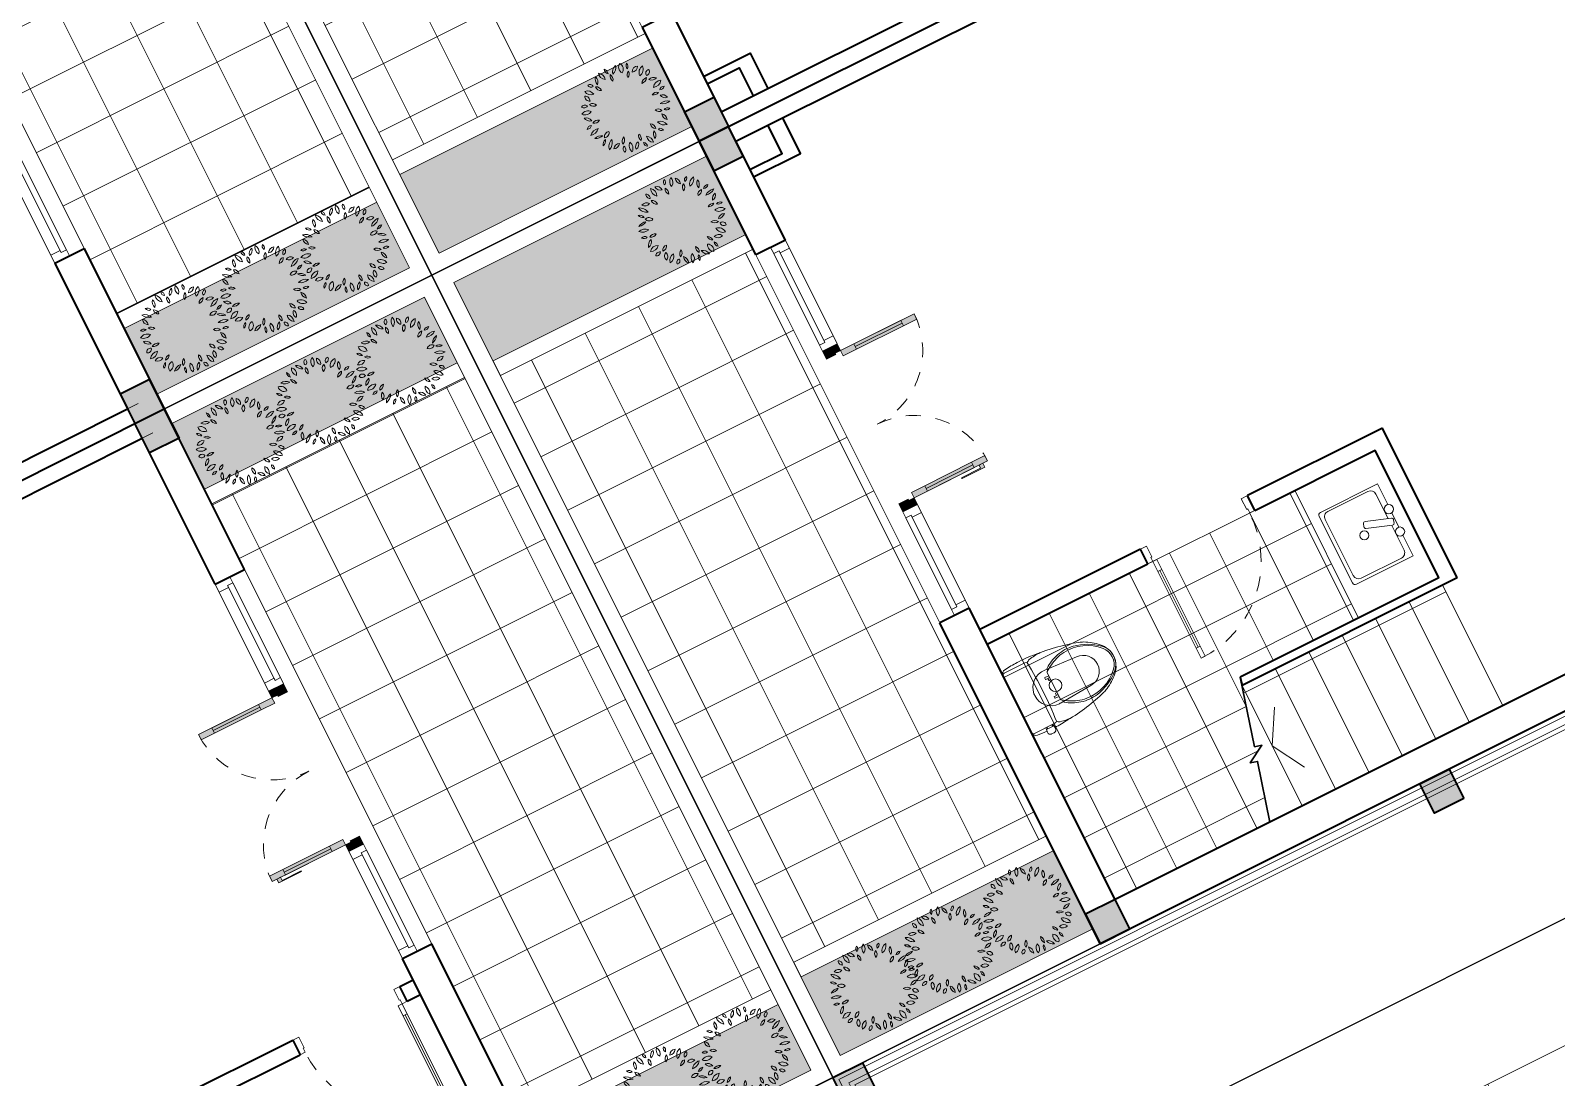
# Model space of a CAD drawing. Header units: millimetres. Extents: x 567980 to 569372, y 2065777 to 2066674.
# Drawn here: x 568880.57 to 568890.78, y 2066349.71 to 2066356.72 of the extents above; entities that cross this region are included whole.
import ezdxf
from ezdxf.xclip import XClip

# ---------------------------------------------------------------- set-up
doc = ezdxf.new("R2010")
doc.units = ezdxf.units.MM
for name, pattern in [('CENTER', [3, 1.5, -0.5, 0.5, -0.5]), ('HIDDEN', [0.75, 0.5, -0.25]), ('HIDDEN2', [0.1875, 0.125, -0.0625])]:
    doc.linetypes.add(name, pattern=pattern)
for name, color, linetype, lineweight in [('A-CAY', 76, 'Continuous', 13), ('A-COT VACH', 2, 'Continuous', 35), ('A-CUA', 25, 'Continuous', 5), ('A-HATCH', 251, 'Continuous', 5), ('A-NET CAT', 214, 'Continuous', 30), ('A-NET THAY', 125, 'Continuous', 18), ('A-NOI THAT', 44, 'Continuous', 9), ('A-TRUC', 250, 'CENTER', 5), ('A-TUONG', 255, 'Continuous', 35), ('boDnv', 54, 'Continuous', 25)]:
    doc.layers.add(name, color=color, linetype=linetype, lineweight=lineweight)
for name, color, linetype in [('ChiaLo', 128, 'CENTER'), ('LoLK', 6, 'Continuous'), ('QH', 7, 'Continuous')]:
    doc.layers.add(name, color=color, linetype=linetype)

# ---------------------------------------------------------------- blocks, each defined once
blk = doc.blocks.new('NEN')
at = {"layer": 'ChiaLo', "ltscale": 5}
for points in [[(196.2286929873517, -37.51924213254824), (148.3875859034015, 58.1347281509079)], [(167.8871308831731, -25.56364891934209), (202.3205440560123, -8.34185873134993)], [(170.5710462371353, -30.92989512812346), (205.0044594099745, -13.70810494013131)]]:
    blk.add_lwpolyline(points, dxfattribs=at)
at = {"layer": 'LoLK'}
for points in [[(202.3205440561287, -8.3418587311171), (199.6366287020501, -2.975612522335723), (183.0907028913498, -11.25101819681004), (185.7746182455448, -16.61726440605707)], [(205.0044594102073, -13.70810494013131), (202.3205440560123, -8.34185873134993), (185.7746182456613, -16.61726440628991), (188.4585335995071, -21.98351061483845)], [(183.0907028915826, -11.2510181972757), (165.2032155290945, -20.19740271032788), (167.8871308834059, -25.56364891934209), (185.7746182456613, -16.61726440628991)], [(185.7746182456613, -16.61726440628991), (167.8871308834059, -25.56364891957492), (170.5710462370189, -30.92989512812346), (188.4585335998563, -21.98351061460562)], [(196.5079029127955, -17.95763758383691), (188.4585335995071, -21.98351061483845), (196.2286929872353, -37.51924213254824), (204.0234439311316, -32.98428268218413)], [(188.4585335995071, -21.98351061507128), (180.409164286335, -26.00938364630565), (188.4339420431061, -42.05420158314519), (196.2286929873517, -37.51924213278107)]]:
    blk.add_lwpolyline(points, close=True, dxfattribs=at)
blk = doc.blocks.new('NEN NO1')
at = {"layer": 'LoLK'}
for points in [[(-19.6354118231684, 38.4999999969732), (-25.6354118231684, 38.49999999743886), (-25.63541182433255, 19.9999999969732), (-19.63541182363406, 19.99999999674037)], [(-13.63541182270274, 38.4999999969732), (-19.63541182293557, 38.4999999969732), (-19.63541182340123, 19.99999999674037), (-13.63541182363406, 19.99999999650754)], [(-13.63541182340123, 28.99999999674037), (-13.63541182363406, 19.99999999650754), (3.735089916503057, 19.99999999604188), (3.165880380198359, 28.99999999580905)], [(-25.63541182363406, 19.9999999969732), (-25.63541182456538, -3.026798367500305e-09), (-19.63541182409972, -3.026798367500305e-09), (-19.63541182340123, 19.99999999674037)], [(-19.63541182340123, 19.99999999674037), (-19.63541182386689, -3.026798367500305e-09), (-13.63541182433255, -3.492459654808044e-09), (-13.63541182363406, 19.9999999969732)], [(-13.63541182340123, 19.99999999650754), (-13.63541182363406, 10.99999999627471), (4.304299452807754, 10.99999999580905), (3.735089916735888, 19.99999999604188)]]:
    blk.add_lwpolyline(points, close=True, dxfattribs=at)
blk = doc.blocks.new('*U400')
at = {"layer": 'A-CUA', "color": 32}
for points in [[(60, -40.0000000000291), (45.00000000005821, -40), (45.00000000005821, -18.40746915910089), (0, -18.40746915910089), (0, -40), (0, -40), (0, -81.59253080412093), (0, -81.59253080412093), (0, -103.1850616265759), (45.00000000005821, -103.1850616265759), (45.00000000005821, -81.59253080412093), (60, -81.59253080412093)], [(30, -81.59253080415003), (59.99999999994179, -81.59253080415003), (60, -40.0000000000291), (29.99999999994179, -40.0000000000291)], [(639.9999976540549, -40.0000000000291), (654.9999976539967, -40), (654.9999976539967, -18.40746915910089), (699.9999976540549, -18.40746915910089), (699.9999976540549, -40), (699.9999976540549, -40), (699.9999976540549, -81.59253080412093), (699.9999976540549, -81.59253080412093), (699.9999976540549, -103.1850616265759), (654.9999976539967, -103.1850616265759), (654.9999976539967, -81.59253080412093), (639.9999976540549, -81.59253080412093)], [(669.9999976540549, -81.59253080415003), (639.9999976541131, -81.59253080415003), (639.9999976540549, -40.0000000000291), (669.9999976541131, -40.0000000000291)]]:
    blk.add_lwpolyline(points, close=True, dxfattribs=at)
at = {"layer": 'A-CUA', "color": 37, "lineweight": -2}
for points in [[(45.00000000005821, -18.40746915910089), (654.9999976539967, -18.40746915910089), (654.9999976539967, -40), (45.00000000005821, -40)], [(45.00000000005821, -81.59253080412093), (654.9999976539967, -81.59253080412093), (654.9999976539967, -103.1850616265759), (45.00000000005821, -103.1850616265759)]]:
    blk.add_lwpolyline(points, close=True, dxfattribs=at)
blk = doc.blocks.new('*U375')
for p, q in [((90.00000000000283, -99.99999999999753), (50.00000000000306, -99.99999999999864)), ((70.00000000000283, -99.99999999999804), (70.000000000026, -916.6666666666671)), ((2043.33333333334, -99.99999999994078), (2083.33333333334, -99.99999999993975)), ((2063.33333333334, -99.99999999994023), (2063.333333333363, -916.6666666666092)), ((90.000000000026, -916.6666666666661), (50.000000000026, -916.6666666666672)), ((2043.333333333364, -916.6666666666094), (2083.333333333363, -916.6666666666085))]:
    blk.add_line(p, q)
for points in [[(-3.275903171773614e-12, 113.0367899566194), (59.99999999999695, 113.0367899566211), (59.99999999999901, 40.00000000000166), (49.99999999999901, 40.00000000000139), (50, 1.412869821137974e-12), (0, 0)], [(50, 1.412869821137974e-12), (90, 2.52042831050403e-12), (90.00000000002882, -1016.666666666667), (50.00000000002905, -1016.666666666668)], [(2083.333333333338, 6.018300336200262e-11), (2043.333333333338, 5.910386658206697e-11), (2043.333333333367, -1016.666666666609), (2083.333333333366, -1016.666666666608)], [(2133.333333333334, 113.0367899566811), (2073.333333333334, 113.0367899566795), (2073.333333333336, 40.00000000005991), (2083.333333333336, 40.00000000006018), (2083.333333333338, 6.018300336200262e-11), (2133.333333333338, 6.156745147371019e-11)]]:
    blk.add_lwpolyline(points, close=True)
at = {"linetype": 'HIDDEN2'}
for centre, radius, start, end in [((49.99999999973099, 4.31796786878278e-10), 1016.666666667347, 270.0000392677531, 1.752157829518597e-12), ((2083.33333333498, 1.833205028855784e-09), 1016.666666668683, 180.0000000000015, 269.9999607322504)]:
    blk.add_arc(centre, radius, start, end, dxfattribs=at)
blk = doc.blocks.new('phào cửa')
at = {"layer": 'A-HATCH'}
h = blk.add_hatch(dxfattribs=at)
h.set_pattern_fill('ANSI31', color=256, scale=250)
h.set_pattern_definition([(45, (-237697.4602021521, 7620.008552273051), (-22.09708691207961, 22.09708691207961), [])])
h.paths.add_polyline_path([(3.222521627321839e-08, 0), (3.222521627321839e-08, 110), (-49.99999996777478, 110), (-49.99999996778206, 5.820766091346741e-11)])
at = {"layer": 'A-TUONG'}
blk.add_lwpolyline([(3.222521627321839e-08, 0), (3.222521627321839e-08, 110), (-49.99999996777478, 110), (-49.99999996778206, 5.820766091346741e-11)], close=True, dxfattribs=at)
blk = doc.blocks.new('CỦA DI SAU')
at = {"layer": 'A-NET THAY'}
blk.add_line((2199.977334673575, -0.08871254039650012), (3799.977334673575, -0.08871254039650012), dxfattribs=at)
for points in [[(2199.977334673575, -0.08871254039650012), (1499.977337019518, -0.08871251711343575), (1499.977337019518, -220.0887124752039), (2199.977334673575, -220.0887124980213)], [(3799.977334673575, -0.08871254039650012), (4499.977332327631, -0.08882865867053624), (4499.977332327631, -220.088828616761), (3799.977334673575, -220.0887124980213)]]:
    blk.add_lwpolyline(points, close=True, dxfattribs=at)
at = {"layer": 'A-CUA', "xscale": -1}
blk.add_blockref('*U400', (2199.977334673575, -49.29244711709862, 1.05544992030015e-06), dxfattribs=at)
at = {"layer": 'A-CUA', "extrusion": (0, 0, -1), "xscale": -0.7500000000000002, "yscale": 0.7500000000000002, "zscale": -0.7500000000000002}
blk.add_blockref('*U375', (-2199.977334673575, -152.4775087437006), dxfattribs=at)
at = {"layer": 'A-CUA'}
blk.add_blockref('*U400', (3799.977334673575, -49.29244711708907), dxfattribs=at)
at = {"layer": 'A-TUONG', "xscale": -1, "rotation": 90}
blk.add_blockref('phào cửa', (1389.977337019576, -0.08859640870150542, 1.05544992030015e-06), dxfattribs=at)
at = {"layer": 'A-TUONG', "rotation": 270}
blk.add_blockref('phào cửa', (4609.977332327573, -0.08859640870150542, 1.05544992030015e-06), dxfattribs=at)
blk = doc.blocks.new('cum dh a3.3.1.6.7')
at = {"layer": 'A-TUONG', "xscale": 0.001, "yscale": 0.001, "zscale": 0.001, "rotation": 359.9999999999999}
blk.add_blockref('CỦA DI SAU', (10.69848850741982, 3.888295032083988e-05, -1.055449920265238e-09), dxfattribs=at)
blk = doc.blocks.new('*U308')
h = blk.add_hatch(color=254)
h.dxf.hatch_style = 1
h.paths.add_polyline_path([(21.73011238398612, 344.5156181119089), (21.73011238398612, 514.1349438079922), (50.00000000000001, 514.1349438079922), (50.00000000000001, 485.8650561920074), (27.38408990719472, 485.8650561920074), (27.38408990719472, 344.5156181119089)])
h = blk.add_hatch(color=253)
h.dxf.hatch_style = 1
h.paths.add_polyline_path([(50.00000000000001, 449.9999999999998), (89.99999999999999, 449.9999999999998), (89.99999999999999, 549.9999999999998), (50.00000000000001, 549.9999999999998)])
h.paths.add_polyline_path([(50, 100), (90, 100), (90, 0), (50, 0)])
h = blk.add_hatch(color=253)
h.dxf.hatch_style = 1
h.paths.add_polyline_path([(1150, 100), (1110, 100), (1110, 0), (1150, 0)])
h.paths.add_polyline_path([(1150, 450), (1110, 450), (1110, 550), (1150, 550)])
h = blk.add_hatch(color=254)
h.dxf.hatch_style = 1
h.paths.add_polyline_path([(50.00000000000001, 449.9999999999998), (89.99999999999999, 449.9999999999998), (90, 100), (50, 100)])
h = blk.add_hatch(color=254)
h.dxf.hatch_style = 1
h.paths.add_polyline_path([(1110, 450), (1150, 450), (1150, 100), (1110, 100)])
h = blk.add_hatch(color=253)
h.dxf.hatch_style = 1
h.paths.add_polyline_path([(0, 0), (50, 0), (50, -40), (60, -40), (60, -110.0000000000004), (0, -110.0000000000004)])
h = blk.add_hatch(color=253)
h.dxf.hatch_style = 1
h.paths.add_polyline_path([(1200, 0), (1150, 0), (1150, -40), (1140, -40), (1140, -110.0000000000004), (1200, -110.0000000000004)])
at = {"linetype": 'Continuous'}
blk.add_line((70, 100), (69.99999999999999, 449.9999999999998), dxfattribs=at)
for p, q in [((89.99999999999999, 449.9999999999998), (90, 100)), ((1110, 450), (1110, 100)), ((1130, 100), (1130, 450))]:
    blk.add_line(p, q)
for points in [[(21.73011238398612, 344.5156181119089), (21.73011238398612, 514.1349438079922), (50.00000000000001, 514.1349438079922), (50.00000000000001, 485.8650561920074), (27.38408990719472, 485.8650561920074), (27.38408990719472, 344.5156181119089)], [(50.00000000000001, 449.9999999999998), (89.99999999999999, 449.9999999999998), (90, 100), (50, 100)], [(1110, 450), (1150, 450), (1150, 100), (1110, 100)], [(0, 0), (50, 0), (50, -40), (60, -40), (60, -110.0000000000004), (0, -110.0000000000004)], [(1200, 0), (1150, 0), (1150, -40), (1140, -40), (1140, -110.0000000000004), (1200, -110.0000000000004)]]:
    blk.add_lwpolyline(points, close=True)
for points in [[(50.00000000000001, 449.9999999999998), (89.99999999999999, 449.9999999999998), (89.99999999999999, 549.9999999999998), (50.00000000000001, 549.9999999999998), (50.00000000000001, 449.9999999999998)], [(1150, 450), (1110, 450), (1110, 550), (1150, 550), (1150, 450)], [(50.00000000000001, 452.9059272893353), (50, 100)], [(1150, 452.9059272893355), (1150, 100)], [(50, 100), (90, 100), (90, 0), (50, 0), (50, 100)], [(1150, 100), (1110, 100), (1110, 0), (1150, 0), (1150, 100)]]:
    blk.add_lwpolyline(points)
at = {"linetype": 'HIDDEN', "ltscale": 30}
for points in [[(599.9999999999999, 0, 0.4142135623730951), (50, 549.9999999999999, 0.4142135623730951)], [(599.9999999999999, 0, -0.4142135623730951), (1150, 550.0000000000003, -0.4142135623730951)]]:
    blk.add_lwpolyline(points, format="xyb", dxfattribs=at)
blk = doc.blocks.new('*U295')
at = {"ltscale": 10}
for p, q in [((800, 0), (0, 0)), ((755, -70), (45, -70)), ((755, -110), (45, -110))]:
    blk.add_line(p, q, dxfattribs=at)
for points in [[(0, -110), (45, -110), (45, -70), (60, -70), (60, 0), (0, 0)], [(800, -110), (755, -110), (755, -70), (740, -70), (740, 0), (800, 0)]]:
    blk.add_lwpolyline(points, close=True, dxfattribs=at)
blk = doc.blocks.new('*U307')
blk.add_line((69.99999999999977, -100.0000000000002), (69.99999999999842, -866.6668357360223))
for points in [[(2.273736754828163e-13, 146.666666692162), (60.00000000000045, 146.6666666921618), (60.00000000000023, 39.99999999999983), (50.00000000000023, 39.99999999999986), (50, -1.13686837721616e-13), (0, 0)], [(1066.666835736022, 146.6666666921603), (1006.666835736022, 146.6666666921606), (1006.666835736022, 39.99999999999834), (1016.666835736022, 39.99999999999832), (1016.666835736022, -1.687216298668624e-12), (1066.666835736022, -1.829324845820643e-12)], [(50, -1.13686837721616e-13), (49.99999999999797, -966.6668357360229), (89.99999999999797, -966.6668357360227), (90, -2.273736754432321e-13)], [(50, -100.0000000000002), (89.99999999999977, -100.0000000000003), (89.99999999999842, -866.6668357360227), (49.99999999999842, -866.6668357360227)]]:
    blk.add_lwpolyline(points, close=True)
at = {"linetype": 'HIDDEN'}
blk.add_arc((50, -1.13686837721616e-13), 966.666835736023, 270, 7.802421844452399e-15, dxfattribs=at)
blk = doc.blocks.new('cot 220')
at = {"layer": 'A-COT VACH'}
h = blk.add_hatch(color=256, dxfattribs=at)
h.dxf.hatch_style = 1
h.paths.add_polyline_path([(110.0000037951395, 109.9999999980937), (-109.9999962048605, 109.9999999980937), (-109.9999962048605, -110.0000000019063), (110.0000037951395, -110.0000000019063)])
blk.add_lwpolyline([(-109.9999962048605, -110.0000000019063), (110.0000037951395, -110.0000000019063), (110.0000037951395, 109.9999999980937), (-109.9999962048605, 109.9999999980937)], close=True, dxfattribs=at)
blk = doc.blocks.new('mb-cay40')
at = {"color": 0, "linetype": 'ByBlock'}
for centre, radius, start, end in [((-554.1702589076594, 555.716446676277), 69.85239999999999, 25.45365099951863, 116.6851969996846), ((-522.4680589076888, 648.1498466762605), 69.85239999999999, 205.4536509995186, 296.6851969996846), ((-426.9131589077006, 693.7752466762759), 54.12369999999999, 146.8150690002197, 244.0193430003837), ((-495.9196589076018, 674.7454466763011), 54.12369999999999, 326.8150690002197, 64.01934300038363), ((-299.5701589075907, 710.3054466762878), 100.1777, 149.4737229998766, 231.7585850006217), ((-447.8704589076224, 682.5084466762783), 100.1777, 329.4737229998766, 51.75858500062168), ((-230.6878589075932, 779.3904466762833), 98.06469999999999, 192.3059549999538, 259.6848969996826), ((-344.058958907699, 662.0099466762913), 98.06469999999999, 12.30595499995376, 79.68489699968265), ((-147.5025589076395, 637.821246676278), 79.6564, 145.524785000142, 220.8327340004014), ((-273.4387589076068, 630.8271466763035), 79.6564, 325.524785000142, 40.83273400040141), ((-136.2343589076481, 736.8957466763095), 62.92479999999998, 125.4093320002077, 202.7100880001333), ((-230.740058907686, 763.8882466762698), 62.92479999999998, 305.4093320002077, 22.71008800013334), ((16.26654109236551, 684.2603466763248), 136.5301, 133.811686000385, 194.307733999988), ((-210.5471589076042, 749.0423466762695), 136.5301, 313.811686000385, 14.30773399998799), ((112.6560410923557, 711.3373466763078), 137.2196, 163.4642290000644, 212.7905639999698), ((48.89724109234521, 562.139746676261), 68.7981, 103.8913859995158, 198.9039470000852), ((-134.2428589076444, 676.0780466762808), 137.2196, 343.4642290000643, 32.79056399996983), ((-32.70725890767062, 606.6362466762985), 68.7981, 283.8913859995158, 18.90394700008519), ((138.3718410924193, 615.5002466762926), 80.63699999999999, 104.100357000399, 168.4650159999594), ((39.71864109238959, 709.8323466762886), 80.63699999999999, 284.100357000399, 348.4650159999595), ((230.3510410923918, 506.037146676299), 141.3623, 100.3005049996434, 160.4476489999013), ((71.86314109229716, 692.4305466762962), 141.3623, 280.3005049996434, 340.4476489999013), ((-653.7485589076532, 502.9852466762604), 44.2471, 163.4933459999228, 274.4697339999847), ((-692.7238589076442, 471.4445466763245), 44.2471, 343.4933459999227, 94.46973399998471), ((-651.1445589076611, 493.6793466763265), 98.14920000000001, 3.318928999847402, 83.19036500059372), ((-541.5223589077068, 596.8183466762894), 98.14920000000001, 183.3189289998474, 263.1903650005937), ((-620.4297589075868, 356.9077466762828), 75.7726, 22.57230600034306, 98.33354300080866), ((-561.4437589076697, 460.9655466763143), 75.7726, 202.5723060003431, 278.3335430008087), ((-390.4405589076341, 597.053746676309), 66.85079999999999, 168.8066020001733, 257.6390980002616), ((-470.3303589076386, 544.7297466762902), 66.85079999999999, 348.8066020001733, 77.63909800026163), ((213.0515410923108, 368.6593466762861), 79.60759999999999, 86.02821900006174, 161.3697619999351), ((143.1294410924311, 473.5071466763002), 79.60759999999999, 266.0282190000617, 341.3697619999351), ((259.9547410923115, 520.9738466762719), 76.85969999999999, 122.5817349996012, 207.1799879998302), ((150.1931410923426, 550.6291466762632), 76.85969999999999, 302.5817349996012, 27.17998799983019), ((299.7197410923836, 426.0202466763112), 53.529, 59.98145400028278, 155.6675900001146), ((277.7252410923538, 494.4245466762877), 53.529, 239.9814540002828, 335.6675900001146), ((-736.4670589076995, 276.7996466763216), 75.60229999999999, 224.257649999822, 288.5926610007619), ((-766.5091589076037, 152.3813466762949), 75.60229999999999, 44.25764999982202, 108.5926610007619), ((-694.8229589076363, 365.1617466763128), 95.9612, 210.9482359996829, 290.5783940005535), ((-743.3930589076772, 225.974346676303), 95.9612, 30.9482359996829, 110.5783940005535), ((-680.1407589076553, 301.4285466763176), 101.6635, 69.72013800080484, 135.6489100005381), ((-717.600058907643, 467.8581466763062), 101.6635, 249.7201380008048, 315.6489100005381), ((242.9923410922929, 141.0472466762949), 78.02799999999999, 58.87476400066763, 131.2135240002623), ((231.9157410923508, 266.539646676305), 78.02799999999999, 238.8747640006676, 311.2135240002623), ((281.8093410923029, 453.3035466762885), 110.2473, 244.7352629998049, 320.5781150000673), ((319.9207410923555, 283.5921466762593), 110.2473, 64.73526299980486, 140.5781150000674), ((359.2284410923021, 242.1056466762602), 79.1061, 90.25287400078554, 173.52208300028), ((280.2783410924312, 330.1357466762784), 79.1061, 270.2528740007856, 353.5220830002799), ((-659.0736589076696, 39.63904667626048), 110.8102, 100.8761589997203, 165.4479130002026), ((-787.2373589075869, 176.3009466762742), 110.8102, 280.8761589997204, 345.4479130002026), ((-689.6452589076944, -39.14615332373069), 87.35799999999999, 54.97446299936808, 151.3792250002424), ((-716.1905589076923, 74.23634667632723), 87.35799999999999, 234.9744629993681, 331.3792250002423), ((-649.4696589076193, 256.585046676264), 83.90719999999999, 240.5094849996896, 309.291989999972), ((-637.6392589076131, 118.6108466762598), 83.90719999999999, 60.50948499968955, 129.291989999972), ((158.9131410923146, -75.04515332368464), 77.31559999999999, 28.80716499994626, 103.9198800002828), ((208.0612410923932, 37.25554667630786), 77.31559999999999, 208.8071649999463, 283.9198800002828), ((313.8222410924209, -58.64165332372795), 90.3688, 71.37116600059133, 141.7535400000561), ((271.7177410924342, 82.93484667628945), 90.3688, 251.3711660005913, 321.7535400000561), ((349.6776410924213, 166.3968466762817), 97.6447, 209.1951970002367, 286.7189010004093), ((292.527541092335, 25.24994667626743), 97.6447, 29.19519700023669, 106.7189010004093), ((344.0384410923289, 142.0358466763282), 53.57989999999999, 28.1981360000389, 112.1917869993301), ((371.0219410923892, 216.9645466762668), 53.57989999999999, 208.1981360000389, 292.1917869993301), ((-674.8470589076169, -123.2118533237299), 70.02329999999999, 71.8192460004174, 140.0817599994504), ((-706.7037589076499, -11.75075332372944), 70.02329999999999, 251.8192460004175, 320.0817599994504), ((-557.1729589076713, -163.3047533236968), 77.98479999999999, 113.475291999382, 203.4559599999777), ((-659.7790589075885, -122.8160533237024), 77.98479999999999, 293.475291999382, 23.45595999997768), ((-551.4629589076503, -83.00365332367801), 74.9971, 87.17243399982254, 157.2364690000009), ((-616.9188589076803, 20.92074667628185), 74.9971, 267.1724339998225, 337.2364690000009), ((-604.7676589076873, -147.1679533237184), 106.605, 271.6327640008068, 352.0267889999677), ((-496.1556589076645, -268.5169533236767), 106.605, 91.63276400080674, 172.0267889999677), ((-341.8780589076923, -220.9033533237016), 95.91319999999999, 122.8873139993626, 186.7253339999508), ((-489.2111589075648, -151.593553323728), 95.91319999999999, 302.8873139993626, 6.725333999950768), ((-132.5331589076959, -236.0941533236837), 75.353, 148.7876610002004, 221.5977110001933), ((-253.3297589076974, -247.0719533237279), 75.353, 328.7876610002005, 41.59771100019329), ((69.87894109232002, -150.8368533236935), 70.3103, 173.6499809998805, 254.6514450005405), ((-18.61045890764217, -210.8629533236744), 70.3103, 353.6499809998805, 74.65144500054049), ((113.3978410923155, -289.9039533237083), 96.71849999999999, 38.69621399990353, 106.2415449999098), ((161.8329410923761, -136.5778533236808), 96.71849999999999, 218.6962139999035, 286.2415449999098), ((132.8601410923875, -212.990753323691), 116.145, 6.548685999897183, 76.89113199944619), ((274.5892410923552, -86.62635332370701), 116.145, 186.5486859998972, 256.8911319994462), ((296.2157410923683, -68.1395533237228), 50.671, 179.2557220000184, 267.628659000778), ((243.4524410924059, -118.1089533236882), 50.671, 359.2557220000184, 87.62865900077804), ((-472.8800589076418, -293.5357533236747), 49.2563, 76.54190599947391, 193.4774260002929), ((-509.3162589076674, -257.1117533236902), 49.2563, 256.541905999474, 13.4774260002929), ((-314.2852589076501, -280.7871533237339), 91.05040000000001, 159.1169869998805, 230.3606240003511), ((-457.4404589076003, -318.4468533237086), 91.05040000000001, 339.1169869998805, 50.36062400035106), ((-220.1570589075855, -348.4649533237389), 108.6658, 122.1169890002436, 201.7275269999994), ((-378.8747589077102, -296.6562533236793), 108.6658, 302.1169890002436, 21.72752699999944), ((-170.4776589077082, -363.9031533237066), 62.5472, 129.7475050000398, 206.070901000292), ((-266.6537589076324, -343.3009533236764), 62.5472, 309.7475050000398, 26.07090100029198), ((-61.47215890765074, -280.976453323703), 84.6027, 185.3195600000323, 260.4189679996705), ((-159.7919589076482, -372.2426533237012), 84.6027, 5.31956000003229, 80.41896799967047), ((99.92604109243257, -278.0229533236925), 148.0051, 165.2071100000012, 218.3217489999558), ((-159.2895589076797, -332.0080533237124), 148.0051, 345.2071100000012, 38.32174899995582), ((110.3971410924278, -276.4030533237237), 64.3426, 156.7754189998254, 231.2879720002375), ((11.02814109236351, -301.2369533236779), 64.3426, 336.7754189998254, 51.28797200023745)]:
    blk.add_arc(centre, radius, start, end, dxfattribs=at)
blk = doc.blocks.new('*U312')
at = {"layer": 'A-CAY', "xscale": 0.0005000000000000001, "yscale": 0.0005000000000000001, "zscale": 0.0005000000000000001, "rotation": 296.5718179110141}
blk.add_blockref('mb-cay40', (-0.04405994703096804, -0.1336660716145052), dxfattribs=at)
blk = doc.blocks.new('*U313')
at = {"layer": 'A-NET THAY', "color": 0, "linetype": 'ByBlock', "lineweight": -2, "transparency": 16777216}
for p in [(0, 0), (0.6000000000000001, 0), (1.2, 0)]:
    blk.add_blockref('*U312', p, dxfattribs=at)
blk = doc.blocks.new('*U314')
at = {"layer": 'A-CAY', "xscale": 0.0005, "yscale": 0.0005, "zscale": 0.0005, "rotation": 296.5718179110141}
blk.add_blockref('mb-cay40', (-0.04405994703096804, -0.1336660716145052), dxfattribs=at)
blk = doc.blocks.new('*U315')
at = {"layer": 'A-NET THAY', "color": 0, "linetype": 'ByBlock', "lineweight": -2, "transparency": 16777216}
for p in [(0, 0), (0.6, 0), (1.2, 0)]:
    blk.add_blockref('*U314', p, dxfattribs=at)
blk = doc.blocks.new('MBT1 A1')
at = {"layer": 'A-HATCH', "true_color": 0x46cb3a}
h = blk.add_hatch(dxfattribs=at)
h.set_pattern_fill('CROSS', color=95, scale=0.2, angle=-63.42818208898591, double=1)
h.set_pattern_definition([(296.5718179110141, (-410.517067708075, -66.48982095555402), (0.06708467969339164, -0.02235275711036666), [0.02500000000000001, -0.07500000000000001]), (26.57181791101408, (-410.5226558973081, -66.50659212516621), (0.02235275711036666, 0.06708467969339163), [0.02499999999999999, -0.07499999999999993])])
h.paths.add_polyline_path([(0.6000000000931323, -0.1099999998696148), (0.1099999998696148, -0.1099999996367842), (0.1099999998696148, -1.999999999767169), (0.220000000204891, -1.999999999767169), (0.6000000000931323, -1.999999999767169)])
h.paths.add_polyline_path([(5.889999999897555, -0.1099999996367842), (5.399999999906868, -0.1099999996367842), (5.400000000139698, -1.999999999767169), (5.889999999897555, -1.999999999767169)])
at = {"layer": 'A-HATCH'}
h = blk.add_hatch(dxfattribs=at)
h.set_pattern_fill('SQRTMPLT', color=256, scale=0.4000000000000001, pattern_type=2)
h.set_pattern_definition([(6.232856619229086e-15, (-410.517067708075, -66.48982095555402), (-2.775557561562891e-17, 0.4), []), (90, (-410.517067708075, -66.48982095555402), (-0.4, 0), [])])
h.paths.add_polyline_path([(4.800000000046566, -1.999999999767169), (5.290000000037253, -1.999999999767169), (5.289999999804422, -0.1099999996367842), (0.7100000001955777, -0.1099999996367842), (0.7099999999627471, -1.999999999767169), (1.999999999767169, -1.999999999767169)])
at = {"layer": 'A-NET THAY', "ltscale": 100}
for p, q in [((1.999999999767169, -1.999999999767169), (4.800000000046566, -1.999999999767169)), ((1.729999999981374, -2.319997596321627), (1.839999999850988, -2.319997469661757)), ((1.729999999981374, -3.119997596135363), (1.840000000083819, -3.119997469475493))]:
    blk.add_line(p, q, dxfattribs=at)
at = {"layer": 'A-NET THAY'}
for points in [[(0, -2), (0, 0), (6, 0), (6, -1.999999999767169)], [(0.1099999998696148, -1.999999999767169), (0.1099999998696148, -0.1099999996367842), (5.889999999897555, -0.1099999996367842), (5.889999999897555, -1.999999999767169)], [(0.6000000000931323, -1.999999999767169), (0.6000000000931323, -0.1099999998696148)], [(0.7099999999627471, -1.999999999767169), (0.7100000001955777, -0.1099999996367842)], [(5.289999999804422, -0.1099999996367842), (5.290000000037253, -1.999999999767169)], [(5.399999999906868, -0.1099999996367842), (5.400000000139698, -1.999999999767169)]]:
    blk.add_lwpolyline(points, dxfattribs=at)
at = {"layer": 'A-TRUC', "ltscale": 0.5}
blk.add_line((5.890000000363216, -16.8899959998671), (5.890000000130385, -2.109995999606326), dxfattribs=at)
at = {"layer": 'A-TUONG'}
for p, q in [((0, -2), (1.999999999767169, -1.999999999767169)), ((2, -2.219996893079951), (1.999999999767169, -1.999999999767169)), ((4.800000000046566, -2.219995999708772), (4.800000000046566, -1.999999999767169)), ((4.800000000046566, -1.999999999767169), (6.000000000232831, -1.999999999767169)), ((6.000000000232831, -17.10999599960633), (6.000000000232831, -1.999999999767169)), ((0.1099999998696148, -2.2199979305733), (2, -2.2199979305733)), ((1.729999999981374, -2.319997596321627), (1.729999999981374, -2.219997469335794)), ((1.839999999850988, -2.319997469661757), (1.840000000083819, -2.219997469568625)), ((4.800000000046566, -2.219995999708772), (5.890000000130385, -2.219995999941602)), ((5.890000000130385, -12.27999599976465), (5.890000000130385, -2.219995999941602)), ((1.729999999981374, -2.319997596321627), (1.839999999850988, -2.319997596321627)), ((1.840000000083819, -3.119997469475493), (1.729999999981374, -3.119997596135363)), ((1.729999999981374, -3.819999999599531), (1.729999999981374, -3.119997596135363)), ((1.839999999850988, -4.029999999795109), (1.840000000083819, -3.119997469475493))]:
    blk.add_line(p, q, dxfattribs=at)
at = {"layer": 'A-TUONG', "ltscale": 100}
blk.add_line((4.800000000046566, -2.219995999708772), (5.890000000130385, -2.219995999941602), dxfattribs=at)
at = {"layer": 'A-COT VACH', "xscale": 0.001, "yscale": 0.001, "zscale": 0.001}
blk.add_blockref('cot 220', (5.889999996405095, -2.109999999869615), dxfattribs=at)
at = {"layer": 'A-CUA', "yscale": 0.0009999999999999998, "rotation": 180}
for name, p, xscale, zscale in [('*U295', (2, -2.219995999941602), -0.0009999999999999998, 0.001), ('*U308', (2.800000000046566, -2.219995999941602), -0.0009999999999999998, 0.001), ('*U295', (4.800000000046566, -2.219995999708772), 0.0009999999999999998, 0.0009999999999999998)]:
    blk.add_blockref(name, p, dxfattribs=dict(at, xscale=xscale, zscale=zscale))
at = {"layer": 'A-CUA', "extrusion": (0, 0, -1), "xscale": -0.0007500000000000047, "yscale": 0.0007500000000000047, "zscale": -0.0007500000000000047, "rotation": 90}
blk.add_blockref('*U307', (-1.729999999981374, -2.319997469661757), dxfattribs=at)
at = {"layer": 'A-NET THAY', "rotation": 90}
blk.add_blockref('*U313', (0.4189999999944121, -1.639999999664724), dxfattribs=at)
at = {"layer": 'A-NET THAY', "extrusion": (0, 0, -1), "zscale": -1, "rotation": 90}
blk.add_blockref('*U315', (-5.581000000005588, -1.639999999897555), dxfattribs=at)
blk = doc.blocks.new('*U321')
at = {"ltscale": 10}
for p, q in [((774.9999097874388, 0), (0, 0)), ((729.9999097874388, -70), (45, -70)), ((729.9999097874388, -110), (45, -110))]:
    blk.add_line(p, q, dxfattribs=at)
for points in [[(0, -110), (45, -110), (45, -70), (60, -70), (60, 0), (0, 0)], [(774.9999097874388, -110), (729.9999097874388, -110), (729.9999097874388, -70), (714.9999097874388, -70), (714.9999097874388, 0), (774.9999097874388, 0)]]:
    blk.add_lwpolyline(points, close=True, dxfattribs=at)
blk = doc.blocks.new('*U322')
blk.add_line((100.0000000000004, 69.99999999999943), (866.6666666666355, 69.99999999999535))
for points in [[(-146.6666666921566, 1066.666666666636), (-146.666666692157, 1006.666666666636), (-39.99999999999478, 1006.666666666635), (-39.99999999999472, 1016.666666666635), (5.292628172818928e-12, 1016.666666666635), (5.622344881402342e-12, 1066.666666666635)], [(-146.666666692162, 7.4843834842455e-13), (-146.6666666921616, 60.00000000000099), (-39.99999999999962, 60.00000000000038), (-39.99999999999968, 50.00000000000038), (3.012949991530085e-13, 50.00000000000001), (0, 0)], [(3.012949991530085e-13, 50.00000000000001), (966.6666666666358, 49.99999999999454), (966.6666666666356, 89.99999999999454), (5.423309984754156e-13, 90.00000000000001)], [(100.0000000000004, 49.99999999999966), (100.0000000000006, 89.99999999999943), (866.6666666666359, 89.99999999999535), (866.6666666666358, 49.99999999999535)]]:
    blk.add_lwpolyline(points, close=True)
at = {"linetype": 'HIDDEN'}
blk.add_arc((3.012949991530085e-13, 50.00000000000001), 966.6666666666358, 359.9999999999997, 89.9999999999995, dxfattribs=at)
blk = doc.blocks.new('A$C141617FA')
at = {"layer": 'A-NOI THAT'}
for p, q in [((0.3436238813592354, 445.1533057558991), (153.6401399989845, 445.1533057558991)), ((214.3949251442391, 445.1533057558991), (321.8279239255353, 445.1533057558991))]:
    blk.add_line(p, q, dxfattribs=at)
for points in [[(382.5827090707317, 445.1533057558991), (537.2782512389531, 445.1533057558991), (537.2782512389531, 20.00004873328726, -0.4142135623730951), (517.2782512389531, 4.873328725807369e-05), (19.99995820442564, 4.873328725807369e-05, -0.4142135623730951), (-4.179557436145842e-05, 20.00004873328726), (-4.179557436145842e-05, 444.5482204991276)], [(297.3131805503799, 406.7982078327041), (481.0901461779431, 406.7982078327041, -0.4142135623730951), (521.0901461779431, 366.7982078327041), (521.0901461779431, 66.79820783270407, -0.4142135623730951), (481.0901461779431, 26.79820783270407), (61.0901461779431, 26.79820783270407, -0.4142135623730951), (21.0901461779431, 66.79820783270407), (21.0901461779431, 366.7982078327041, -0.4142135623730958), (61.0901461779431, 406.7982078327041), (245.7590732288954, 406.7982078327041)]]:
    blk.add_lwpolyline(points, format="xyb", dxfattribs=at)
blk.add_lwpolyline([(274.4843869222386, 435.436604180024), (252.9833077539515, 427.8508547378879, 0.4142135623731093), (245.6594500033825, 412.5419975745026), (305.0652254005254, 244.1620254161535, 0.4142135623730805), (320.3740825639397, 236.8381676655263), (341.8751617322268, 244.4239171076915, 0.4142135623730951), (349.1990194827958, 259.7327742710768), (289.7932440855948, 428.1127464294259, 0.4142135623730947)], format="xyb", close=True, dxfattribs=at)
for centre, radius in [((184.0175325716118, 438.0361419607943), 31.2), ((352.2053164981626, 438.0361419607943), 31.2), ((268.1262690138246, 213.7365723466792), 30.02017942326098)]:
    blk.add_circle(centre, radius, dxfattribs=at)
blk = doc.blocks.new('xi')
for p, q in [((31751.29010672538, -119432.4544668607), (31751.29010672538, -119585.9954824876)), ((31976.6716985204, -119417.7680248041), (31762.50733762837, -119417.7680248041)), ((31976.6716985204, -119417.7680248041), (32190.83605941475, -119417.7680248041)), ((32202.04984522282, -119432.4544668617), (32202.04984522282, -119585.9954824876)), ((32233.53801796536, -119513.2454011077), (32202.04984522282, -119517.2796079209)), ((32214.87593571746, -119525.5375018017), (32202.04984522282, -119525.5375018017)), ((32214.87593571746, -119515.6362973759), (32214.87593571746, -119571.0988896061)), ((32256.41345199288, -119534.1399052292), (32256.41345199288, -119552.59528175)), ((32214.87593571746, -119563.2165111341), (32202.04984522282, -119563.2165111341)), ((32233.53801796536, -119573.4897858715), (32202.04984522282, -119569.4555790583)), ((31854.92202404278, -119683.8534197696), (31870.03221284456, -119913.9651276702)), ((31857.59886323565, -119699.6112865228), (31866.81449366125, -119699.6112865228)), ((31878.56571436251, -119690.6092520198), (32074.77423758336, -119690.6092520198)), ((31899.67036931167, -119662.6109610032), (31899.67036931167, -119690.6092520198)), ((31901.67196978905, -119660.6093605254), (31911.67308198611, -119660.6093605254)), ((31913.67123736624, -119662.6109610032), (31913.67123736624, -119690.6092520198)), ((31913.67123736624, -119677.610906749), (31926.67302773191, -119677.610906749)), ((31928.67118311438, -119679.6125072259), (31928.67118311438, -119690.6092520198)), ((32024.67221392874, -119679.6125072259), (32024.67221392874, -119690.6092520198)), ((32039.67215967688, -119677.610906749), (32026.67036931121, -119677.610906749)), ((32039.67215967688, -119662.6109610032), (32039.67215967688, -119690.6092520198)), ((32051.67142725407, -119660.6093605254), (32041.67031505701, -119660.6093605254)), ((32053.66958263653, -119662.6109610032), (32053.66958263653, -119690.6092520198)), ((32098.41792790542, -119683.8534197696), (32083.30773910365, -119913.9651276702)), ((32095.74453380748, -119699.6112865228), (32086.52890338187, -119699.6112865228))]:
    blk.add_line(p, q)
blk.add_circle((31976.67169852063, -119702.7669939883), 42.49869791666666)
for points in [[(31732.13193072469, -119446.7378327483), (31733.36872000524, -119430.7388093108), (31746.46697304302, -119418.2434479827), (31762.50733762883, -119417.7680248031)], [(31751.29010672585, -119432.4544668617), (31751.29010672585, -119424.344712087), (31757.86679400594, -119417.7680248031), (31765.97999387697, -119417.7680248031)], [(32187.36340316475, -119417.7680248031), (32195.47315793947, -119417.7680248031), (32202.04984522329, -119424.344712087), (32202.04984522329, -119432.4544668617)], [(32190.83605941475, -119417.7680248031), (32206.87642400057, -119418.2434479827), (32219.97467703835, -119430.7388093108), (32221.20802122072, -119446.7378327483)], [(31726.32349973635, -119541.064547156), (31726.46819374614, -119509.5384783642), (31728.40778250524, -119478.0434154281), (31732.13193072469, -119446.7378327483)], [(32221.20802122072, -119446.7378327483), (32223.87452512883, -119469.130953406), (32225.62463363537, -119491.6205367418), (32226.45834674218, -119514.1514612185)], [(31732.31796588466, -119672.5741771506), (31726.71968571746, -119628.9764937731), (31724.71464014516, -119584.9895146051), (31726.32349973635, -119541.064547156)], [(31735.49778901503, -119708.6581072705), (31735.09471284502, -119679.4747034097), (31738.06783025057, -119650.3395308824), (31744.35512951107, -119621.8382559242)], [(31744.35168441475, -119621.8348108279), (31747.29379596093, -119613.8387442054), (31752.0376924453, -119606.6281593526), (31758.21474865169, -119600.7577166455)], [(31758.21474865169, -119600.7611617418), (31753.94283024871, -119597.023233139), (31751.43135564119, -119591.6695547523), (31751.29010672585, -119585.9954824867)], [(31976.67169852086, -119610.5934642563), (31903.75969765426, -119609.8906647796), (31830.89592812301, -119606.6109338785), (31758.21474865169, -119600.7611617418)], [(32195.1286483919, -119600.7611617418), (32122.44746892058, -119606.6109338785), (32049.58369938933, -119609.8906647796), (31976.67169852086, -119610.5934642563)], [(32202.04984522329, -119585.9954824867), (32201.91204140239, -119591.6695547523), (32199.40056679488, -119597.023233139), (32195.1286483919, -119600.7611617418)], [(32195.1286483919, -119600.7577166455), (32201.30570459829, -119606.6281593526), (32206.04960108266, -119613.8387442054), (32208.99171262883, -119621.8348108279)], [(32208.98826753066, -119621.8382559242), (32215.27556679302, -119650.3395308824), (32218.24523910225, -119679.4747034097), (32217.84216293224, -119708.6581072705)], [(32227.55388710738, -119572.7249746742), (32227.45742443294, -119606.1113950284), (32225.27667898961, -119639.4599193344), (32221.02543115892, -119672.5741771506)], [(31789.96130355724, -119970.9194462458), (31759.1862655794, -119874.0571415583), (31739.83860932753, -119773.9288863512), (31732.31796588466, -119672.5741771506)], [(31801.25777165496, -119805.3929434242), (31810.30803749614, -119768.5304217236), (31826.76181353905, -119733.8968768017), (31849.61313189843, -119703.5903718108)], [(31819.54778359176, -119787.936644596), (31831.71241575197, -119754.3814145634), (31848.93789318294, -119722.8829065347), (31870.6247692676, -119694.533215777)], [(31849.61313189843, -119703.5903718108), (31851.50448931844, -119701.0857873904), (31854.46038124801, -119699.6112865219), (31857.59886323565, -119699.6112865219)], [(31870.6247692676, -119694.533215777), (31872.51612668947, -119692.0630823122), (31875.45479314119, -119690.6092520179), (31878.56571436205, -119690.6092520179)], [(31899.67036931121, -119662.6109610023), (31899.67036931121, -119661.5050853537), (31900.56609413677, -119660.6093605245), (31901.67196978905, -119660.6093605245)], [(31911.67308198565, -119660.6093605245), (31912.77551254162, -119660.6093605245), (31913.67123736531, -119661.5050853537), (31913.67123736531, -119662.6109610023)], [(31926.67302773238, -119677.6109067472), (31927.77545828649, -119677.6109067472), (31928.67118311391, -119678.5066315765), (31928.67118311391, -119679.612507225)], [(32024.67221392781, -119679.612507225), (32024.67221392781, -119678.5066315765), (32025.56449366079, -119677.6109067472), (32026.67036931121, -119677.6109067472)], [(32039.67215967641, -119662.6109610023), (32039.67215967641, -119661.5050853537), (32040.56443940752, -119660.6093605245), (32041.67031505794, -119660.6093605245)], [(32051.67142725454, -119660.6093605245), (32052.77385780864, -119660.6093605245), (32053.66958263607, -119661.5050853537), (32053.66958263607, -119662.6109610023)], [(32074.77423758336, -119690.6092520179), (32077.88860390239, -119690.6092520179), (32080.82382525966, -119692.0630823122), (32082.71518267968, -119694.533215777)], [(32082.71518267968, -119694.533215777), (32104.40550386065, -119722.8829065347), (32121.63098128975, -119754.3814145634), (32133.79216835738, -119787.936644596)], [(32095.74453380794, -119699.6112865219), (32098.88301579558, -119699.6112865219), (32101.83890772329, -119701.0857873904), (32103.72682005071, -119703.5903718108)], [(32103.72682005071, -119703.5903718108), (32126.58158350454, -119733.8968768017), (32143.03191444927, -119768.5304217236), (32152.08562538863, -119805.3929434242)], [(32221.02543115892, -119672.5741771506), (32213.50134261974, -119773.9288863512), (32194.15713146419, -119874.0571415583), (32163.37864839003, -119970.9194462458)], [(31796.58966727272, -119926.1366500231), (31788.71417898961, -119886.0736346142), (31790.31270329744, -119844.7255985895), (31801.25777165496, -119805.3929434242)], [(31804.89579248891, -119850.8923195088), (31807.03519678579, -119829.3639178174), (31811.96168333196, -119808.2006962458), (31819.54778359176, -119787.936644596)], [(32133.79216835738, -119787.936644596), (32141.38171371163, -119808.2006962458), (32146.3082002578, -119829.3639178174), (32148.44415945836, -119850.8923195088)], [(32152.08562538863, -119805.3929434242), (32163.02724865169, -119844.7255985895), (32164.62577295766, -119886.0736346142), (32156.75372977086, -119926.1366500231)], [(31898.86766206377, -120097.295883962), (31830.53419309572, -120034.5124638239), (31795.72150320836, -119943.2381040165), (31804.89579248891, -119850.8923195088)], [(31882.28641748705, -120097.5852719815), (31838.75419092641, -120049.2299117418), (31809.13670503066, -119989.9811595688), (31796.58966727272, -119926.1366500231)], [(31976.67169852086, -120017.7658546651), (31918.87677664772, -120017.7658546651), (31871.58939600267, -119971.739378971), (31870.03221284502, -119913.9651276702)], [(32083.30773910412, -119913.9651276702), (32081.75055594274, -119971.739378971), (32034.46662039586, -120017.7658546651), (31976.67169852086, -120017.7658546651)], [(32148.44415945836, -119850.8923195088), (32157.62189383522, -119943.2381040165), (32122.80920394787, -120034.5124638239), (32054.47573497982, -120097.295883962)], [(32156.75372977086, -119926.1366500231), (32144.20669201107, -119989.9811595688), (32114.58920611531, -120049.2299117418), (32071.05353445836, -120097.5852719815)], [(31802.53245698565, -120001.4739981117), (31797.50606267058, -119991.655475975), (31793.30304617897, -119981.4338776702), (31789.96130355724, -119970.9194462458)], [(31868.08917898961, -120091.2566315765), (31841.64462603905, -120064.9671079228), (31819.52022282683, -120034.6674931208), (31802.53245698565, -120001.4739981117)], [(32150.80749496163, -120001.4739981117), (32133.81972912044, -120034.6674931208), (32111.69532590822, -120064.9671079228), (32085.25077295766, -120091.2566315765)], [(32163.37864839003, -119970.9194462458), (32160.04035086461, -119981.4338776702), (32155.83388927669, -119991.655475975), (32150.80749496163, -120001.4739981117)], [(31976.67169852086, -120137.7688657353), (31935.64061128066, -120137.7688657353), (31896.39752860085, -120120.9602448577), (31868.08917898961, -120091.2566315765)], [(32054.47573497982, -120097.295883962), (32010.47842052669, -120137.7171893017), (31942.86153142244, -120137.7171893017), (31898.86766206377, -120097.295883962)], [(32085.25077295766, -120091.2566315765), (32056.94242334829, -120120.9602448577), (32017.70278576107, -120137.7688657353), (31976.67169852086, -120137.7688657353)]]:
    blk.add_open_spline(points, degree=3)
for points in [[(32233.53801796489, -119513.2454011077), (32245.36158567385, -119512.4599193344), (32255.58662907869, -119521.4068323122), (32256.37211084642, -119533.2304000231), (32256.39278142058, -119533.5335684242), (32256.40656180397, -119533.836736829), (32256.41345199288, -119534.1399052301)], [(31854.92202404232, -119683.8534197705), (31847.42205116988, -119616.6154911676), (31895.84631332287, -119556.0231517563), (31963.08768702016, -119548.5231788838), (31967.59731701107, -119548.0201949449), (31972.13106267058, -119547.7687029736), (31976.67169852086, -119547.7687029736)], [(31976.67169852086, -119547.7687029736), (32044.32648367897, -119547.7687029736), (32099.17584891335, -119602.6146231117), (32099.17584891335, -119670.2728533642), (32099.17584891335, -119674.8100441219), (32098.92091184758, -119679.3437897796), (32098.41792790496, -119683.8534197705)], [(32256.41345199288, -119552.5952817509), (32256.12750906774, -119564.4429651285), (32246.29520654955, -119573.8170699449), (32234.44752317385, -119573.5311270179), (32234.14435477086, -119573.524236829), (32233.84118636974, -119573.5104564475), (32233.53801796489, -119573.4897858696)], [(32071.05353445836, -120097.5852719815), (32024.12444374614, -120149.7130117835), (31943.82271306307, -120153.9263635622), (31891.69497326107, -120106.9938277574), (31888.39801688024, -120104.0241554463), (31885.25608979628, -120100.8856734606), (31882.28641748705, -120097.5852719815)]]:
    blk.add_open_spline(points, degree=3, knots=[0, 0, 0, 0, 1, 1, 1, 2, 2, 2, 2])
blk = doc.blocks.new('MBT1 A18N')
at = {"layer": 'A-HATCH'}
h = blk.add_hatch(dxfattribs=at)
h.set_pattern_fill('SQRTMPLT', color=256, scale=0.3, angle=180, pattern_type=2)
h.set_pattern_definition([(180, (410.5170677076094, -41.46174633945338), (0, -0.2999999999999999), []), (270, (410.5170677076094, -41.46174633945338), (0.2999999999999999, -2.775557561562891e-17), [])])
h.paths.add_polyline_path([(-1.175000000279397, 4.520000000251457), (-2.130000000121072, 4.520000000018626), (-2.130000000353903, 3.420000000158325), (-2.130000000121072, 2.21999999997206), (-1.230000000447035, 2.21999999997206), (-0.220000000204891, 2.21999999997206), (-0.2200000006705523, 3.378845726838335), (-0.6202763665933162, 3.486099455971271), (-0.6332173189148307, 3.437803165055811), (-0.7039279970340431, 3.56027765199542), (-0.7168689493555576, 3.5119813606143), (-1.175000000279397, 3.634737205458805)])
at = {"layer": 'A-HATCH', "true_color": 0x46cb3a}
h = blk.add_hatch(dxfattribs=at)
h.set_pattern_fill('CROSS', color=95, scale=0.2, angle=180, double=1)
h.set_pattern_definition([(180, (4959.282499999274, -137.7914999998175), (-0.05000000000000001, -0.05), [0.02499999999999999, -0.07499999999999998]), (270, (4959.269999999553, -137.778999999864), (0.05, -0.05000000000000002), [0.025, -0.07500000000000001])])
h.paths.add_polyline_path([(-0.6969136407133192, 0.1100000001024455), (-0.1100000005681068, 0.1100000001024455), (-0.1100000005681068, 2.000000000232831), (-0.6969136411789805, 2.000000000465661)])
h.paths.add_polyline_path([(-5.890025578439236, 0.1099999996367842), (-5.303111937828362, 0.1099999996367842), (-5.303111937828362, 1.009999999543652), (-5.303111937828362, 2.000000000232831), (-5.890465096337721, 2)])
at = {"layer": 'A-HATCH', "ltscale": 100}
h = blk.add_hatch(dxfattribs=at)
h.set_pattern_fill('_USER', color=251, scale=0.4000000000000001, angle=180, double=1, pattern_type=0)
h.set_pattern_definition([(180, (4964475.611936973, -139791.5000000393), (-2.775557561562891e-17, -0.4), []), (270, (4964475.611936973, -139791.5000000393), (0.4000000000000001, -5.551115123125783e-17), [])])
h.paths.add_polyline_path([(-5.193111937493086, 2.000077642733231), (-5.193111937493086, 0.1099999996367842), (-0.8069136410485953, 0.1100000001024455), (-0.806913641281426, 2.000000000232831), (-1.406913640908897, 2.000048018060625), (-2.700144892791286, 2.000048018060625)])
at = {"layer": 'A-NET CAT'}
blk.add_lwpolyline([(-1.175000000279397, 3.634737205458805), (-0.7168689493555576, 3.5119813606143), (-0.7039279970340431, 3.56027765199542), (-0.6332173189148307, 3.437803165055811), (-0.6202763665933162, 3.486099455971271), (-0.2201106760185212, 3.378875382477418)], dxfattribs=at)
at = {"layer": 'A-NET THAY'}
for p, q in [((-1.120000000111759, 5.119999999878928), (-0.2200000004377216, 5.119999999878928)), ((-1.120000000111759, 4.869999999878928), (-0.2200000004377216, 4.869999999878928)), ((-1.120000000344589, 4.619999999878928), (-0.220000000204891, 4.619999999878928)), ((-1.120000000111759, 4.369999999878928), (-0.220000000204891, 4.369999999878928)), ((-2.130000000586733, 4.21999999997206), (-2.130000000353903, 3.420000000158325)), ((-1.120000000111759, 4.120000000111759), (-0.2200000004377216, 4.119999999878928)), ((-1.120000000111759, 3.869999999878928), (-0.220000000204891, 3.869999999878928)), ((-1.120000000111759, 3.619999999878928), (-0.220000000204891, 3.620000000111759)), ((-6.000000001164153, 2.000000000232831), (-6.000000000931323, 2.328306436538696e-10)), ((-5.890000000596046, 2.000000000232831), (-5.890000000596046, 0.1099999998696148)), ((-2.40000000060536, 2.000000000232831), (-5.150000000372529, 2.000000000232831)), ((-0.1100000005681068, 2.000000000232831), (-0.1100000005681068, 0.1100000001024455)), ((-2.328306436538696e-10, 2.000000000232831), (0, 2.328306436538696e-10)), ((-0.1100000005681068, 0.1100000001024455), (-5.890000000596046, 0.1099999998696148)), ((0, 2.328306436538696e-10), (-6.000000000931323, 2.328306436538696e-10))]:
    blk.add_line(p, q, dxfattribs=at)
blk.add_lwpolyline([(-1.070000000298023, 3.606602540472522), (-1.070000000530854, 5.119999999878928)], dxfattribs=at)
at = {"layer": 'A-NET THAY', "ltscale": 10}
blk.add_lwpolyline([(-0.4458215816412121, 3.750000000465661), (-0.6700000003911555, 3.619999999878928), (-0.8941784191410989, 3.750000000232831)], dxfattribs=at)
at = {"layer": 'A-NET THAY', "ltscale": 100}
for points in [[(-5.303111937828362, 0.1099999998696148), (-5.193111937493086, 0.1099999998696148), (-5.193111937725917, 2.000000000232831), (-5.303111937828362, 2.000000000232831)], [(-0.6969136407133192, 0.1100000001024455), (-0.8069136410485953, 0.1100000001024455), (-0.806913641281426, 2.000000000232831), (-0.6969136411789805, 2.000000000465661)]]:
    blk.add_lwpolyline(points, close=True, dxfattribs=at)
at = {"layer": 'A-NOI THAT'}
blk.add_lwpolyline([(-2.130000000121072, 4.520000000018626), (-2.130000000353903, 5.120000000111759), (-1.175000000046566, 5.119999999878928), (-1.175000000279397, 4.520000000251457)], close=True, dxfattribs=at)
at = {"layer": 'A-TUONG'}
for p, q in [((-6.000000001164153, 2.000000000232831), (-6.000000000931323, 15.50000001071021)), ((0, 15.50000001071021), (-2.328306436538696e-10, 2.000000000232831)), ((-0.2200000004377216, 8.800000000046566), (-0.220000000204891, 2.21999999997206)), ((-5.890000001061708, 2.21999999997206), (-5.890000001294538, 6.800000000046566)), ((-2.240000000223517, 5.229999999981374), (-2.240000000456348, 4.21999999997206)), ((-1.120000000111759, 5.230000000214204), (-2.240000000223517, 5.229999999981374)), ((-1.120000000111759, 5.230000000214204), (-1.120000000111759, 3.619999999878928)), ((-1.175000000046566, 5.119999999878928), (-2.130000000353903, 5.120000000111759)), ((-2.130000000586733, 4.21999999997206), (-2.130000000353903, 5.120000000111759)), ((-1.175000000046566, 5.119999999878928), (-1.175000000279397, 3.634737205458805)), ((-2.130000000586733, 4.21999999997206), (-2.240000000456348, 4.21999999997206)), ((-1.175000000279397, 3.634737205458805), (-1.120000000111759, 3.619999999878928)), ((-2.130000000353903, 3.420000000158325), (-2.240000000456348, 3.419999999925494)), ((-2.240000000456348, 3.419999999925494), (-2.240000000456348, 2.220000000204891)), ((-2.130000000121072, 2.21999999997206), (-2.130000000353903, 3.420000000158325)), ((-5.150000000139698, 2.21999999997206), (-5.890000001061708, 2.21999999997206)), ((-5.150000000139698, 2.21999999997206), (-5.150000000372529, 2.000000000232831)), ((-0.220000000204891, 2.21999999997206), (-2.400000000372529, 2.21999999997206)), ((-2.400000000372529, 2.21999999997206), (-2.40000000060536, 2.000000000232831)), ((-5.150000000372529, 2.000000000232831), (-6.000000001164153, 2.000000000232831)), ((-2.328306436538696e-10, 2.000000000232831), (-2.40000000060536, 2.000000000232831))]:
    blk.add_line(p, q, dxfattribs=at)
for points in [[(-5.625000000931323, 2.219991999911144), (-5.625000001396984, 2.569996000034735), (-5.890000000828877, 2.569995999801904)], [(-5.680000001098961, 2.219991999911144), (-5.68000000086613, 2.45999600016512), (-5.890000000828877, 2.45999600039795)]]:
    blk.add_lwpolyline(points, dxfattribs=at)
at = {"layer": 'A-CAY', "xscale": 0.0004999999999999999, "yscale": 0.0004999999999999999, "zscale": 0.0004999999999999999, "rotation": 180}
for p in [(-5.679801080143079, 1.760041621280834), (-0.5190237099304795, 1.760041621280834), (-0.5190237101633102, 1.172558844788), (-0.5190237099304795, 0.6169933162163943)]:
    blk.add_blockref('mb-cay40', p, dxfattribs=at)
at = {"layer": 'A-COT VACH', "xscale": 0.0009999999999999998, "yscale": 0.0009999999999999998, "zscale": 0.0009999999999999998, "rotation": 180}
for p in [(-5.889999997569248, 2.110000000102445), (-0.1099999966099858, 2.110000000102445)]:
    blk.add_blockref('cot 220', p, dxfattribs=at)
at = {"layer": 'A-CUA', "extrusion": (0, 0, -1), "xscale": -0.0007500000000000044, "yscale": 0.0007500000000000044, "zscale": -0.0007500000000000044}
blk.add_blockref('*U322', (2.130000000353903, 3.420000000158325), dxfattribs=at)
at = {"layer": 'A-CUA', "yscale": 0.001, "zscale": 0.001}
for name, p, xscale in [('*U308', (-3.175000000046566, 2.219998069107533), -0.001), ('*U321', (-5.150000000372529, 2.219998069340363), 0.001), ('*U321', (-2.400000000372529, 2.219998069340363), -0.001)]:
    blk.add_blockref(name, p, dxfattribs=dict(at, xscale=xscale))
at = {"layer": 'A-NOI THAT', "xscale": -0.001, "yscale": 0.001, "zscale": 0.001}
blk.add_blockref('A$C141617FA', (-1.383860895875841, 4.587725865421817), dxfattribs=at)
at = {"layer": 'A-NOI THAT', "linetype": 'ByBlock', "xscale": -0.0009999999999999998, "yscale": 0.0009999999999999998, "zscale": 0.001, "rotation": 180}
blk.add_blockref('xi', (-33.6566716991365, -117.1977680246346), dxfattribs=at)
blk = doc.blocks.new('MBT1 NO1')
at = {"layer": 'LoLK'}
for name, p in [('MBT1 A18N', (-13.63541181036271, 20.00000000256114)), ('MBT1 A1', (-25.63541181781329, 20.00000000931323))]:
    blk.add_blockref(name, p, dxfattribs=at)
ref = blk.add_blockref('cum dh a3.3.1.6.7', (-11.63541181688197, 11), dxfattribs=dict(at, rotation=90))
XClip(ref).set_block_clipping_path([(-8.86793109215796, -14.866152243805118), (18.0000000030268, 0.7600365094840527)])
at = {"layer": 'LoLK', "xscale": -1}
blk.add_blockref('MBT1 A1', (-13.63541181990877, 20.00000000931323), dxfattribs=at)
at = {"layer": 'LoLK'}
blk.add_blockref('NEN NO1', (3.492459654808044e-09, 3.725290298461914e-09), dxfattribs=at)
at = {"layer": 'LoLK', "xscale": -1}
blk.add_blockref('MBT1 A18N', (-25.63541181199253, 20.00000000256114), dxfattribs=at)
blk = doc.blocks.new('rkg3')
at = {"layer": 'A-NET THAY'}
for points in [[(9000.000000566244, -2000.000000011642), (9000.000000502914, -3.539025783538818e-07), (0, 0), (3.632158041000366e-07, -17402.80707404017), (9000.000001046807, -16833.59753766097), (9000.000000949949, -13827.60353500699)], [(8970.000000566244, -2000.000000010477), (8970.000000502914, -30.00000035273843), (30, -30.00000000116415), (30.00000036135316, -17370.8497688924), (5175.743503795937, -17045.40462737111)], [(8920.000000568107, -2000.000000008615), (8920.00000050664, -80.00000035064295), (80, -80.00000000325963), (80.00000036135316, -17317.58759364649), (5172.587534224615, -16995.50432821293)], [(8890.000000568107, -2000.000000007451), (8890.00000050664, -110.0000003494788), (110.0000000018626, -110.0000000044238), (110.0000003613532, -17285.63028849871), (8890.000001043081, -16730.3347630077), (8890.000000949949, -13834.34076035395)]]:
    blk.add_lwpolyline(points, dxfattribs=at)
at = {"layer": 'A-COT VACH', "xscale": -1}
for p in [(110.0000037960708, -109.9999999981374), (4500.000004049391, -110.0000008947682)]:
    blk.add_blockref('cot 220', p, dxfattribs=at)
blk = doc.blocks.new('CUM CONG A3-A3.1-A6-A7')
at = {"layer": 'QH', "xscale": 0.001, "yscale": 0.001, "zscale": 0.001}
blk.add_blockref('rkg3', (20.00000000919681, -4.656612873077393e-10), dxfattribs=at)
blk = doc.blocks.new('MB CONG KHU A')
at = {"layer": 'LoLK'}
ref = blk.add_blockref('CUM CONG A3-A3.1-A6-A7', (123.1724055062514, 100.1197431974579), dxfattribs=dict(at, rotation=26.57180110630141))
XClip(ref).set_block_clipping_path([(4.656612873077393e-10, 0.0022573473397642374), (29.000000010011718, -1.1641532182693481e-09), (29.00000001047738, -16.83359754504636), (28.642007475020364, -17.977873174240813), (4.119147074175999, -19.215879885014147), (-1.0736700578127056, -14.556867795996368), (-0.7457809168845415, -0.7707536346279085)])

msp = doc.modelspace()

# ---------------------------------------------------------------- block references
at = {"layer": 'boDnv'}
msp.add_blockref('NEN', (568697.4807461541, 2066371.697269554), dxfattribs=at)

# ---------------------------------------------------------------- next in the draw order: block references
at = {"layer": 'LoLK', "rotation": 296.5718179020918}
msp.add_blockref('MBT1 NO1', (568874.1511741842, 2066328.57221157), dxfattribs=at)

# ---------------------------------------------------------------- next in the draw order: block references
at = {"layer": 'LoLK'}
msp.add_blockref('MB CONG KHU A', (568744.8793870007, 2066240.647631037), dxfattribs=at)

doc.saveas('drawing.dxf')
